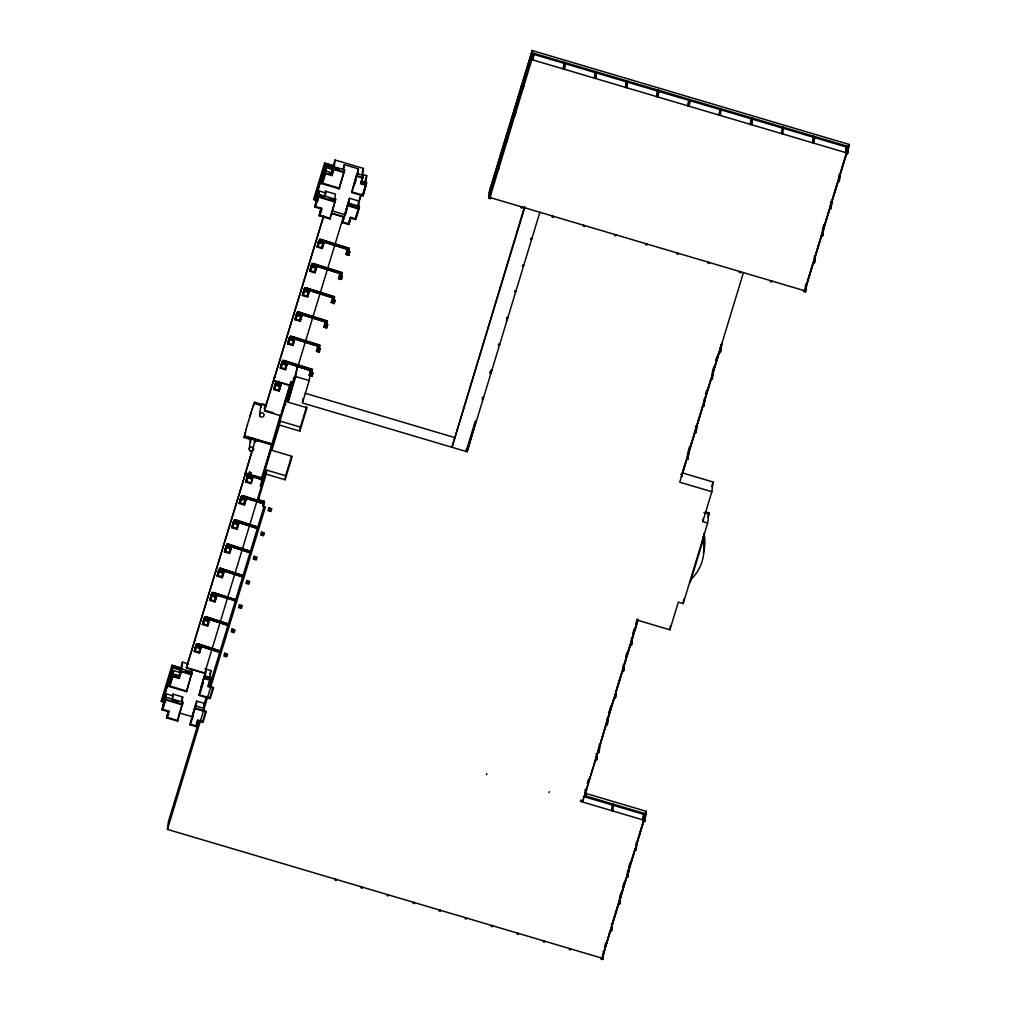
<?xml version="1.0" encoding="UTF-8"?>
<svg xmlns="http://www.w3.org/2000/svg" width="1010" height="1010" viewBox="0 0 1010 1010"><rect width="100%" height="100%" fill="white"/><g stroke="black" fill="none" stroke-linecap="round" stroke-linejoin="round"><path stroke-width="1.5" d="M165.741 702.228L162.799 700.662L172.963 667.206L180.525 669.441M161.979 709.828L165.501 697.026L182.924 702.19L177.545 721.115L166.587 717.87L168.455 711.747L161.979 709.828L166.448 693.87L172.925 695.789M177.735 720.483L167.433 717.428L169.289 711.305L162.812 709.386L163.077 707.278M163.254 705.952L163.582 703.301M162.812 709.386L165.678 699.955L166.448 693.87M179.048 675.627L172.584 673.708L172.306 675.816L178.783 677.735L181.131 668.797L192.077 672.041L186.484 691.673L169.061 686.51L173.531 670.552L180.007 672.471L179.679 675.122M172.016 665.249L180.929 668.09L172.016 665.249L161.032 701.407L163.986 702.48M186.673 691.042L169.895 686.068L170.172 683.972M170.336 682.646L170.665 679.982M166.587 717.87L168.342 710.863M162.711 701.331L172.963 667.206M167.698 715.32L168.077 712.328M169.895 686.068L172.773 676.637L173.531 670.552M172.42 699.766L173.139 694.148L182.659 696.976L181.952 702.594M180.55 669.251L180.436 670.11L172.874 667.862M178.783 677.735L181.131 668.797M181.585 669.617L182.52 662.156L188.504 663.923M177.545 721.115L177.81 719.006M603.084 951.483L604.081 951.887L602.768 959.5L600.697 958.894L601.013 957.884L167.445 829.399L168.455 821.496L199.109 720.559M186.484 691.673L192.077 672.041M191.117 672.445L191.534 669.125L203.338 672.811M194.21 651.513L195.915 645.213L201.129 646.753L200.977 647.953L199.424 653.053L194.21 651.513L195.915 645.213M200.157 647.258L200.472 644.809L196.748 643.711L196.293 647.359L200.005 648.471L198.907 652.094L195.182 650.995L195.334 649.796M197.581 645.213L197.758 643.761L220.786 651.197L197.758 643.812M202.417 624.508L204.121 618.208L209.335 619.749L209.184 620.961L207.631 626.048L202.417 624.508L204.121 618.208M195.384 705.876L195.119 707.985L206.368 711.318L203.01 722.403L198.023 720.925L196.281 726.67L190.006 724.801L195.384 705.876L203.843 708.389M199.424 653.053L201.129 646.753M203.389 624.003L204.5 620.367L208.211 621.466L207.1 625.102L203.389 624.003L203.54 622.791M191.294 722.314L192.001 716.696L196.723 701.142L204.361 703.402L203.578 710.484M204.651 619.168L204.954 616.706L208.666 617.817M205.787 618.208L205.964 616.756L228.992 624.205L205.964 616.82M196.016 706.76L196.723 701.142M209.752 600.382L211.481 593.981L216.695 595.534L216.544 596.733L214.953 601.935L209.752 600.382L211.481 593.981M198.945 695.372L204.538 675.728L210.825 677.596L208.615 686.093L213.59 687.558L210.206 698.705L198.945 695.372L204.538 675.728M207.631 626.048L209.335 619.749M211.999 594.941L212.315 592.491L216.026 593.59L214.461 600.874L210.749 599.776L211.847 596.14L215.572 597.238M196.281 726.67L197.859 720.256M213.148 593.994L213.325 592.542L236.353 599.978L213.325 592.592L212.921 593.918M217.112 576.154L218.842 569.754L224.043 571.306L223.892 572.506L222.314 577.707L217.112 576.154L218.842 569.754M218.943 570.688L219.675 568.264L223.387 569.362L221.821 576.647L218.109 575.548L218.564 571.9M214.953 601.935L216.695 595.534M219.359 570.713L219.675 568.264M220.496 569.766L220.685 568.314L222.048 568.718L221.859 570.17M224.46 551.94L226.202 545.539L231.404 547.079L231.252 548.278L229.674 553.48L224.46 551.94L226.202 545.539M230.747 545.135L227.035 544.037L226.568 547.685L230.28 548.796L229.182 552.419L225.47 551.321L225.621 550.122M208.615 686.093L210.825 677.596M222.314 577.707L222.465 576.508M204.942 668.797L210.926 670.577L209.979 678.038L205.169 676.612L205.876 670.994L200.939 687.255M227.629 545.476L228.045 544.087L251.061 551.523L228.033 544.137L227.856 545.539M210.787 686.737L211.671 678.935L213.16 679.376M231.82 527.712L233.55 521.312L238.764 522.852L238.612 524.051L237.034 529.253L231.82 527.712L233.55 521.312M234.08 522.258L234.396 519.809L238.107 520.908L237.792 523.369M235.216 521.312L235.406 519.86L258.421 527.296L235.393 519.91M200.081 646.198L220.382 652.523L200.535 646.135L200.939 644.809M239.181 503.485L240.91 497.084L246.124 498.624L245.973 499.836L244.395 505.025L239.181 503.485L240.91 497.084M240.342 501.667L241.756 495.582L245.468 496.693L245.001 500.341L243.902 503.977L240.191 502.879L241.289 499.243L245.001 500.341M237.034 529.253L238.764 522.852M254.684 442.367L255.568 439.451L272.208 444.375L261.943 478.588L245.304 473.652L252.033 451.116M242.577 497.084L242.766 495.632L244.117 496.036L243.94 497.488M249.23 449.122L250.328 440.423M245.708 482.01L247.412 475.71L252.727 477.288L252.576 478.488L251.023 483.588L245.708 482.01L247.412 475.71M243.902 503.977L244.054 502.778M250.392 482.603L246.68 481.505L246.831 480.293M208.287 619.206L228.588 625.531L208.729 619.13L209.133 617.804M244.395 505.025L246.124 498.624M246.68 481.505L248.245 474.208L251.957 475.319L251.654 477.768M250.581 474.915L250.884 472.503L249.533 472.099L248.889 475.255L245.114 474.485L186.358 667.926L204.74 673.241M249.066 475.71L249.533 472.099M245.304 473.652L255.568 439.451M215.648 594.978L235.974 601.101M251.023 483.588L252.727 477.288M259.62 414.895L260.719 406.197M222.995 570.751L243.296 577.076L231.871 573.314M220.672 568.365L243.7 575.75L222.011 568.983L221.607 570.322M230.356 546.524L250.657 552.849L232.098 546.865M167.445 829.399L265.39 507.007L263.017 506.3L264.481 501.49L258.396 499.685L259.052 494.458M261.943 478.588L262.019 477.919L252.942 475.23M274.556 377.361L274.632 376.692L264.898 408.772M273.798 389.544L275.528 383.144L280.843 384.722L280.692 385.921L279.113 391.123L273.798 389.544L275.528 383.144M299.882 431.131L300.387 427.104L279.985 421.056L279.48 425.096L299.882 431.131L306.989 407.75L288.027 402.131L292.925 383.661L291.473 383.232L260.226 486.088L261.678 486.517L261.83 485.318M274.922 387.827L275.225 385.378M275.869 385.403L279.581 386.502L278.482 390.138L274.77 389.027L276.336 381.742L280.048 382.841L279.732 385.302M237.716 522.309L258.017 528.634L238.171 522.233L238.575 520.908M266.148 474.144L266.665 470.117L285.615 475.735L285.11 479.763L266.148 474.144L258.396 499.685M268.597 456.684L268.673 456.015M280.288 368.17L282.017 361.769L287.231 363.31L287.08 364.522L285.502 369.71L280.288 368.17L282.017 361.769M263.017 506.3L263.724 500.682M278.52 383.648L278.823 381.237M271.589 445.132L280.641 414.201M272.208 444.375L272.119 445.044L255.492 440.12M282.522 362.83L282.825 360.368L286.537 361.479M279.113 391.123L280.843 384.722M285.11 479.763L292.218 456.368L271.816 450.321L272.321 446.294M287.648 343.943L289.378 337.542L294.592 339.082L294.44 340.294L292.862 345.496L287.648 343.943L289.378 337.542M285.502 369.71L287.231 363.31M323.642 215.963L264.368 410.893L281.007 415.83L281.083 415.16M292.37 338.047L292.559 336.595L291.196 336.204M295.008 319.716L296.738 313.315L301.952 314.868L301.801 316.067L300.223 321.268L295.008 319.716L296.738 313.315M292.332 344.536L293.443 340.9L289.718 339.802L288.62 343.438L292.332 344.536L292.483 343.337M300.955 315.474L301.258 313.024L297.546 311.926L297.079 315.575L300.791 316.673L299.692 320.309L295.981 319.21L296.435 315.562M292.862 345.496L294.592 339.082M293.443 340.9L293.897 337.252L290.186 336.153L288.772 342.238L289.504 339.815M316.004 203.098L316.345 200.447L313.567 199.298L316.509 200.169M299.73 313.832L299.919 312.38L298.556 311.976M302.369 295.501L304.098 289.1L309.312 290.64L309.161 291.839L307.583 297.041L302.369 295.501L304.098 289.1M299.692 320.309L299.844 319.109M291.625 386.047L291.701 385.378L288.229 396.816M318.276 200.106L315.335 198.541L325.498 165.084L333.06 167.319L332.151 170.677M303.341 294.983L304.439 291.347L308.151 292.458L307.053 296.082L303.341 294.983L303.492 293.784M300.223 321.268L301.952 314.868M314.741 206.974L318.251 194.16L335.673 199.323L330.081 218.968L319.135 215.723L321.205 208.893L314.741 206.974L319.21 191.004L325.687 192.923M304.906 287.698L304.591 290.148L308.302 291.246L308.618 288.797L304.906 287.698L303.795 291.334M292.925 383.661L293.695 377.551M288.027 402.131L295.791 376.591L297.066 366.453L310.474 370.43L309.199 380.568L302.394 402.952L467.112 451.76L539.858 212.289M330.283 218.337L319.981 215.281L322.051 208.451L315.575 206.532L318.44 197.101L319.21 191.004M307.091 289.605L307.267 288.153L305.916 287.749M309.729 271.273L311.421 264.974L316.635 266.514L316.483 267.713L314.943 272.814L309.729 271.273L311.421 264.974M307.583 297.041L309.312 290.64M331.81 172.761L325.334 170.841L325.069 172.95L331.545 174.869L333.666 166.65L344.625 169.895L339.246 188.82L321.824 183.656L326.293 167.698L332.77 169.617L332.265 173.594L329.677 172.824M333.388 165.754L324.551 163.14L333.376 165.943M312.267 263.471L311.951 265.92L315.663 267.019L315.978 264.57L312.267 263.471L311.156 267.107M323.086 179.78L323.427 177.129M319.135 215.723L321.066 208.148M315.246 199.21L325.498 165.084M320.246 213.173L320.625 210.181M339.436 188.188L322.657 183.214L325.523 173.783L326.293 167.698M314.451 265.377L314.628 263.926L313.277 263.522M317.089 247.046L318.781 240.746L323.995 242.286L323.844 243.486L322.291 248.586L317.089 247.046L318.781 240.746M318.062 246.541L319.16 242.905L322.872 244.003L321.773 247.639L318.062 246.541L318.516 242.88M314.943 272.814L316.635 266.514M319.627 239.244L319.311 241.706L323.023 242.804L323.339 240.342L319.627 239.244L318.882 241.668M325.182 196.912L325.889 191.294L335.421 194.109L334.714 199.727M321.811 241.15L321.988 239.698L320.637 239.294M321.773 247.639L321.925 246.44M302.583 401.5L302.95 398.597M322.291 248.586L322.442 247.387M333.073 167.13L332.972 167.988L325.409 165.754M331.545 174.869L333.666 166.65M334.121 167.471L335.067 160.009L363.461 168.43L362.527 175.891M309.085 375.467L310.019 372.046L312.911 372.905L311.976 376.326L309.161 374.887M310.019 372.046L312.835 373.498M310.146 374.356L311.042 369.168L285.161 361.1M311.042 369.168L310.487 373.612L311.837 374.016L311.433 375.341L310.083 374.937L310.55 373.031M330.081 218.968L330.358 216.86M311.686 373.41L312.431 369.382L285.186 360.898M311.913 373.435L312.431 369.382M311.976 376.326L312.911 372.905M316.446 351.24L319.337 352.099L316.446 351.24L317.38 347.831L320.271 348.69L319.337 352.099M317.38 347.831L320.195 349.271M317.443 350.723L317.834 349.384L319.198 349.788L318.794 351.127L317.443 350.723L318.402 344.94L292.521 336.873M317.91 348.803L318.402 344.94M339.246 188.82L339.512 186.711M319.034 349.182L319.779 345.167L292.546 336.671M319.274 349.208L319.779 345.167M323.806 327.013L326.697 327.871L323.806 327.013L324.74 323.604L327.631 324.462L326.697 327.871M343.652 170.299L344.359 164.68L358.424 168.847L357.717 174.465M324.74 323.604L327.556 325.043M325.27 324.576L325.763 320.713L299.882 312.645M326.634 324.98L327.139 320.94L299.907 312.443L299.478 313.984M331.166 302.785L332.088 299.377L334.992 300.235L334.058 303.644L331.23 302.205M332.088 299.377L334.916 300.816M332.391 300.399L333.123 296.486L307.242 288.431M333.123 296.486L332.555 300.942L333.919 301.346L333.515 302.672L332.151 302.268L332.631 300.349M342.541 222.655L348.134 203.023L359.396 206.356L359.131 208.464L355.747 219.612L350.773 218.135L348.829 224.523L342.541 222.655L348.134 203.023M333.755 300.74L334.499 296.713L307.267 288.229M344.183 217.352L349.485 198.276L359.27 201.179L358.563 206.798M333.919 301.346L334.499 296.713M334.058 303.644L334.992 300.235M338.514 278.571L341.405 279.429L338.514 278.571L339.448 275.149L342.34 276.008L341.405 279.429M339.448 275.149L342.276 276.589M349.485 198.276L348.778 203.894L357.161 206.381M339.916 276.715L341.279 277.119L340.875 278.444L339.512 278.04L340.484 272.271L314.602 264.203M340.484 272.271L339.512 278.04M341.115 276.513L341.86 272.485L314.628 264.001M351.707 192.519L357.085 173.581L363.36 175.45L361.353 183.29L366.327 184.767L362.969 195.852L351.707 192.519L357.085 173.581M341.355 276.538L341.86 272.485M353.349 187.203L358.424 168.847M348.829 224.523L350.647 217.302M345.874 254.343L348.766 255.202L345.874 254.343L346.809 250.922L349.7 251.78L348.766 255.202M346.809 250.922L349.624 252.374M346.872 253.813L347.276 252.487L348.639 252.891L348.235 254.217L346.948 253.232M347.352 251.907L347.844 248.043L321.95 239.976M348.475 252.285L349.22 248.258L321.975 239.774L321.584 241.024M348.715 252.311L349.22 248.258M361.353 183.29L363.36 175.45M362.969 195.852L366.592 182.659L361.618 181.181M361.719 174.162L366.706 175.639L365.759 183.1L360.785 181.623M366.327 184.767L366.592 182.659M490.986 197.796L490.671 198.806L488.613 198.2L489.598 190.398L532.093 50.5L848.993 144.405L847.39 154.227L846.367 153.911L846.708 151.121M489.231 196.18L489.938 190.587L490.961 190.89L490.254 196.483L489.231 196.18L488.613 198.2M506.452 136.211L505.745 141.804L506.78 142.107M467.112 451.76L476.101 420.513M507.134 139.304L507.487 136.514M515.188 113.6L515.719 109.408L514.683 109.105L513.976 114.698L515.012 115.001M521.425 86.936L521.703 84.726M532.093 50.5L531.108 58.302L533.179 58.908L532.863 59.918L533.886 53.315L533.179 58.908M563.504 67.897L564.211 62.304L563.201 68.907L563.504 67.897L564.539 68.2L564.236 69.21L564.943 63.63M564.539 68.2L565.246 62.62M594.688 77.139L595.395 71.546L594.385 78.149L594.688 77.139L595.723 77.442L595.42 78.452L596.43 71.862L595.723 77.442M625.872 86.38L626.579 80.787L625.569 87.39L625.872 86.38L626.907 86.683L626.604 87.693L627.614 81.09L626.907 86.683M657.056 95.622L657.762 90.029L656.753 96.632L657.056 95.622L658.091 95.925L657.788 96.935L658.798 90.332L658.091 95.925M603.374 957.48L602.377 957.076L643.951 820.208L582.593 802.016L582.947 799.226M584.651 795.602L645.996 813.908M584.474 795.817L585.51 796.12L586.217 790.527L585.181 790.224M585.813 795.11L586.52 789.517L585.497 789.214L584.79 794.807L585.813 795.11L585.51 796.12M596.014 756.2L595.66 758.99L596.695 759.305L596.392 760.315L595.357 760M596.392 760.315L597.099 754.722L596.064 754.419M596.695 759.305L597.402 753.712L596.367 753.409M598.804 746.44L598.324 750.241L599.359 750.544L598.741 752.564L597.705 752.261M598.741 752.564L599.271 748.372M599.359 750.544L600.066 744.951L599.031 744.648M606.997 719.246L606.467 723.438L607.502 723.741L607.187 724.751L606.164 724.448M607.187 724.751L607.894 719.17M607.502 723.741L608.197 718.161L607.174 717.857M688.239 104.863L688.946 99.27L687.936 105.873L688.239 104.863L689.274 105.166L688.971 106.176L689.981 99.573L689.274 105.166M614.913 693.996L614.56 696.799L615.595 697.102L615.279 698.112L614.257 697.796M615.279 698.112L615.986 692.519L622.716 670.4M615.595 697.102L616.302 691.509L615.267 691.206M623.183 665.956L622.652 670.148L623.688 670.451L623.385 671.461L622.349 671.158M623.385 671.461L624.092 665.868L630.808 643.749M623.688 670.451L624.395 664.858L623.359 664.555M631.275 639.305L630.745 643.496L631.78 643.799L631.477 644.809L630.442 644.506M631.477 644.809L632.184 639.229L638.219 619.357M631.78 643.799L632.487 638.219L631.452 637.903M602.377 957.076L602.856 953.276M602.768 959.5L603.298 955.308M610.987 927.104L610.633 929.894L611.669 930.197L611.353 931.207L610.33 930.904M611.353 931.207L612.06 925.627L628.536 871.415L627.5 871.112M611.669 930.197L612.376 924.617L611.34 924.314M619.218 899.998L618.865 902.801L619.9 903.104L619.597 904.114L618.562 903.811M619.597 904.114L620.291 898.521L619.269 898.218M719.423 114.105L720.13 108.512L719.12 115.115L719.423 114.105L720.458 114.408L720.155 115.418L721.165 108.815L720.862 109.825M619.9 903.104L620.607 897.511L619.572 897.208L620.898 892.853M626.793 876.705L627.829 877.008L628.536 871.415M627.829 877.008L628.839 870.405L644.077 820.259M635.025 849.599L636.06 849.902L637.07 843.312L636.035 843.009M687.28 456.583L687.633 453.78M686.8 458.982L687.835 459.285L688.542 453.705M687.835 459.285L688.845 452.695L687.81 452.392M643.635 814.312L642.928 819.893L643.938 813.303L643.635 814.312L583.3 796.436M643.648 821.218L644.683 821.521L645.39 815.928M644.683 821.521L646.324 811.333L585.989 793.456M582.593 802.016L637.802 620.279L669.92 629.798L670.438 625.644M695.739 427.142L695.208 431.333L696.231 431.636L695.928 432.646L694.893 432.343M695.928 432.646L696.635 427.053M696.231 431.636L696.938 426.043L695.915 425.74M703.831 400.49L703.301 404.682L704.336 404.985L704.02 405.995L702.998 405.692M704.02 405.995L705.031 399.392L704.008 399.089M711.57 376.642L711.924 373.839M669.92 629.798L678.316 602.137L683.189 603.589L683.757 599.082M711.091 379.04L712.113 379.343L712.82 373.763M712.113 379.343L713.136 372.753L712.1 372.45M683.189 603.589L707.656 523.041L708.944 512.903L705.283 511.817M720.193 347.427L719.84 350.23L720.875 350.533L720.256 352.553L719.234 352.238M720.256 352.553L721.582 344.94L720.547 344.637M720.875 350.533L721.86 342.731M750.607 123.346L751.314 117.753L750.304 124.356L750.607 123.346L751.642 123.649L751.339 124.659L752.349 118.056L751.642 123.649M707.656 523.041L702.783 521.589L703.162 518.584M690.183 582.555L702.442 542.181L703.162 536.499M702.783 521.589L711.861 491.719L713.085 482.01L682.432 472.933M812.974 141.829L813.681 136.236L812.671 142.839L812.974 141.829L814.01 142.132L813.706 143.142L814.716 136.539L814.01 142.132M803.745 290.476L803.442 291.486L805.513 292.105L806.22 286.512L805.185 286.209M805.513 292.105L806.826 284.492L813.808 261.527M814.035 258.699L813.681 261.489L814.716 261.792L814.413 262.802L813.378 262.499M814.413 262.802L815.108 257.222L838.047 181.712M814.716 261.792L815.423 256.212L814.388 255.896M822.266 231.593L821.913 234.383L822.948 234.699L822.645 235.709L821.61 235.393M822.645 235.709L823.352 230.116L822.317 229.813M822.948 234.699L823.655 229.106L822.62 228.803L823.945 224.447M829.841 208.3L830.876 208.603L831.583 203.01L830.548 202.707M831.179 207.593L831.886 202L830.851 201.697L830.144 207.29L831.179 207.593L830.876 208.603M839.083 174.591L838.376 180.184L839.411 180.487L839.108 181.497L838.073 181.194M839.108 181.497L839.638 177.305M839.411 180.487L840.118 174.907M845.938 151.588L846.645 146.008L845.635 152.598L845.938 151.588L848.009 152.207M847.39 154.227L848.716 146.614L531.816 52.709L489.32 192.607L490.355 192.91L531.79 56.497M246.314 428.884L244.142 437.469L245.43 432.204M244.142 437.456L251.351 439.59M253.245 406.083L254.709 402.106L254.368 403.28M271.488 446.218L271.627 445.789M281.777 412.358L282.017 411.537L281.803 412.295M282.143 410.679L281.866 411.613L282.207 410.439M246.099 429.515L247.412 424.995M247.261 425.336L248.624 420.766M248.574 420.816L251.275 411.916M313.542 199.488L324.551 163.14M254.81 402.321L266.362 405.717M169.061 686.51L172.306 675.816M321.824 183.656L325.069 172.95M163.494 705.939L165.135 700.549M170.576 682.621L172.218 677.23M316.256 203.073L317.481 199.033M179.389 672.471L182.52 662.156M324.765 193.92L325.662 190.966M331.937 170.324L335.067 160.009M172.319 696.837L173.139 694.148M179.553 673.014L180.954 667.9M179.919 675.084L181.169 670.981M186.358 667.926L245.291 474.132M291.991 386.009L273.609 380.694L323.377 217.112M195.65 647.347L196.748 643.711M203.856 620.342L204.954 616.706M211.216 596.115L212.315 592.491M225.924 547.673L227.035 544.037M233.285 523.445L234.396 519.809M247.134 477.844L248.245 474.208M275.604 384.166L276.336 381.742M281.727 364.004L282.825 360.368M296.814 314.35L297.546 311.926M195.182 650.995L196.293 647.359M218.109 575.548L219.208 571.913L222.932 573.011M225.47 551.321L226.568 547.685M295.981 319.21L297.079 315.575M197.354 645.15L197.758 643.761M205.56 618.145L205.964 616.756M220.268 569.691L220.685 568.314M234.989 521.248L235.406 519.86M242.35 497.021L242.766 495.632L264.645 502.513M181.371 701.218L182.659 696.976M250.884 472.503L250.48 473.829L249.129 473.425M343.072 168.923L344.359 164.68M198.718 645.491L199.121 644.165M299.515 313.706L299.919 312.38M321.559 241.302L321.975 239.774M178.24 717.605L182.924 702.19M199.727 647.233L200.472 644.809M222.655 571.786L223.387 569.362M251.225 477.743L251.957 475.319M279.315 385.264L280.048 382.841M300.525 315.448L301.258 313.024M307.886 291.221L308.618 288.797M322.594 242.766L323.339 240.342M330.8 215.395L335.673 199.323M339.941 185.31L344.625 169.895M216.089 594.915L216.493 593.577M223.854 569.362L223.45 570.688L227.326 571.887M230.81 546.46L231.214 545.135M245.935 496.68L245.531 498.006L249.394 499.218M301.725 313.024L301.321 314.35L325.233 321.799M309.085 288.797L308.681 290.123L331.091 297.104M222.869 575.208L224.043 571.306M229.825 552.281L231.404 547.079M322.834 246.112L323.995 242.286M261.009 479.977L271.905 444.349L244.508 436.232M282.257 410.009L290.893 381.616M281.007 415.83L291.271 381.628M271.816 450.321L279.48 425.096M287.282 400.339L292.635 382.714M204.563 673.594L263.32 480.154M291.814 386.363L343.4 216.796L332.176 213.299M261.678 486.517L266.665 470.117M190.006 724.801L195.119 707.985M192.152 719.486L193.44 715.244M200.232 692.873L203.376 682.52M345.622 214.246L346.973 209.815M354.712 184.363L356 180.121M209.764 674.402L210.926 670.577M362.161 172.723L363.461 168.43M203.629 705.674L206.469 696.458M210.787 681.838L264.166 506.086M220.382 652.523L220.811 650.995M228.588 625.531L229.018 624.003M235.949 601.303L236.378 599.776M243.296 577.076L243.726 575.548M250.657 552.849L251.086 551.321M258.017 528.634L258.446 527.094M210.863 685.26L211.052 684.628L208.881 683.985M357.83 204.828L360.936 194.614M364.926 181.472L366.706 175.639M359.27 201.179L361.378 194.236M356.012 217.504L359.396 206.356M325.763 320.713L325.359 322.038L300.866 314.413M347.844 248.043L347.44 249.369L322.947 241.743M326.735 322.266L327.139 320.94M326.773 327.291L327.631 324.462M341.481 278.836L342.34 276.008M348.841 254.608L349.7 251.78M285.615 475.735L291.385 456.735M300.387 427.104L306.611 406.639M521.312 206.785L521.009 207.795L522.044 208.098L522.347 207.088M524.594 206.431L451.95 447.266L524.695 207.795M335.421 879.18L335.105 880.19L336.141 880.493L336.444 879.483M482.288 400.162L483.159 397.258M491.201 370.796L491.504 369.786L491.15 372.652L490.115 372.337L489.812 373.347L490.835 373.662M506.515 320.385L507.437 317.367M552.495 216.026L552.192 217.036L553.227 217.339L553.53 216.329M361.441 886.894L361.138 887.904L362.161 888.207L362.476 887.197M583.679 225.268L583.376 226.278L584.411 226.581L584.714 225.571M387.461 894.595L387.158 895.605L388.194 895.92L388.497 894.91M614.863 234.509L614.56 235.519L615.595 235.822L615.898 234.812M413.494 902.309L413.191 903.319L414.214 903.622L414.529 902.624M439.514 910.023L439.211 911.033L440.246 911.336L440.549 910.326M646.047 243.751L645.744 244.761L646.779 245.064L647.082 244.054M486.466 774.822L486.82 773.635M465.547 917.736L465.231 918.746L466.266 919.049L466.57 918.039M677.23 252.992L676.927 254.002L677.962 254.305L678.265 253.295M491.567 925.45L491.264 926.46L492.299 926.763L492.602 925.753M708.414 262.234L708.111 263.244L709.146 263.547L709.449 262.537M549.036 792.648L549.339 791.638M517.587 933.164L517.284 934.174L518.319 934.477L518.622 933.467M782.194 128.005L782.497 126.995L781.487 133.598L781.79 132.588L782.826 132.891L782.523 133.901L783.533 127.298L783.23 128.308M739.598 271.475L739.295 272.485L740.33 272.788L740.633 271.778M587.252 783.419L588.577 779.063M608.55 713.325L610.835 705.788M625.657 657.018L627.021 652.498M632.778 633.56L634.103 629.205M635.858 623.397L637.184 619.042M688.277 450.877L689.653 446.357M705.384 394.569L706.747 390.049M712.53 371.011L713.843 366.718M715.585 360.987L716.885 356.681M606.151 723.413L599.448 746.971L614.623 697.039M607.515 718.905L613.903 697.91M615.721 691.913L622.097 670.918M623.46 666.423L630.303 643.926M631.667 639.418L637.588 619.925M682.217 473.21L685.866 461.216M688.138 453.717L694.981 431.219M696.344 426.712L702.72 405.717M704.551 399.72L710.926 378.725M712.744 372.728L719.12 351.733M720.496 347.225L721.405 344.233M743.423 272.599L679.755 482.199L711.861 491.719M585.106 794.125L599.044 748.322M719.221 352.692L681.485 476.922L681.763 474.713L680.74 474.397M543.62 940.878L543.317 941.888L544.34 942.191L544.655 941.181M770.781 280.717L770.478 281.727L771.514 282.03L771.817 281.02M612.262 805.02L612.578 804.01L611.555 810.601L611.871 809.591L612.893 809.894L612.59 810.904L613.6 804.313L613.297 805.323M569.64 948.579L569.337 949.589L570.372 949.905L570.675 948.895M711.722 486.492L713.085 482.01M707.606 517.284L708.944 512.903M604.409 947.128L605.735 942.759M622.652 887.058L623.978 882.715M628.687 867.211L630.013 862.856M610.204 930.26L603.475 953.907L610.734 930.008M611.568 925.753L618.436 903.167M619.799 898.647L626.2 877.576M628.952 868.549L634.431 850.483M635.808 845.963L643.585 820.372M644.948 815.853L646.324 811.333M806.498 284.302L813.353 261.741M814.716 257.222L821.572 234.661M822.481 231.656L829.336 209.095M830.712 204.575L837.568 182.015M839.853 174.49L846.254 153.432M848.072 147.41L848.993 144.405M839.815 175.917L847.213 151.55M636.06 849.902L636.363 848.892L635.328 848.589M249.912 416.499L252.487 408.128M252.298 408.911L254.267 403.053M255.29 403.041L260.555 405.275M281.348 412.282L281.853 411.6M343.4 216.796L332.025 213.666M253.321 439.792L252.98 438.921M254.394 440.499L257.323 440.953M532.548 54.022L847.377 147.321M532.232 55.032L531.209 54.729L530.502 60.322L531.525 60.625M498.22 163.317L499.256 163.62L498.549 169.2L497.513 168.897L498.523 162.307L499.559 162.61L498.852 168.19L497.816 167.887M814.085 256.906L815.108 257.222M806.826 284.492L805.791 284.189L805.084 289.782L806.119 290.085M335.484 167.875L339.575 169.087M333.401 168.758L344.359 172.003M356.82 175.689L363.095 177.558M344.158 172.634L333.856 169.579L332 175.702L325.523 173.783M356.618 176.321L362.262 178L360.519 183.732L365.494 185.209L362.514 195.031L351.897 191.875M531.866 238.6L530.831 238.297L530.528 239.307L531.563 239.61M318.705 194.993L323.882 196.521M329.273 198.111L333.351 199.323M317.986 196.268L335.408 201.432M347.869 205.131L359.131 208.464M318.44 197.101L335.219 202.063M347.68 205.762L358.298 208.906L355.293 218.779L350.319 217.302L348.374 223.69L342.743 222.023M523.773 265.251L522.738 264.948L522.435 265.958L523.47 266.261M331.886 210.8L344.536 214.549M515.971 290.918L514.948 290.602L514.633 291.612L515.668 291.928M318.63 241.945L323.844 243.486M507.828 317.708L506.805 317.405L506.49 318.415L507.525 318.718M711.394 378.03L712.429 378.333M311.269 266.173L316.483 267.713M499.735 344.359L498.713 344.056L498.397 345.066L499.432 345.37M303.947 290.299L309.161 291.839M491.643 371.011L490.608 370.695L490.305 371.705L491.34 372.021M296.587 314.527L301.801 316.067M289.226 338.741L294.44 340.294M483.55 397.65L482.515 397.347L482.212 398.357L483.247 398.66M687.103 457.972L688.138 458.275M283.835 360.418L285.199 360.822L285.009 362.274L283.659 361.87M281.866 362.969L287.08 364.522M476.19 421.877L475.154 421.574L466.077 451.457L466.443 448.591L467.478 448.894M295.791 376.591L309.199 380.568M275.377 384.343L280.692 385.921M305.184 393.256L455.346 437.759M703.919 512.575L708.805 514.027M284.53 404.189L285.981 404.619M254.432 403.432L261.666 405.616M265.958 410.679L273.521 412.913M702.442 542.181L702.783 539.466A43.354 42.458 7.2 0 1 690.524 579.841M244.584 435.853L271.98 443.971M245.38 472.983L248.409 473.879M247.261 476.909L252.576 478.488M247.778 477.869L251.49 478.967M240.759 498.284L245.973 499.836M233.398 522.511L238.612 524.051M226.051 546.738L231.252 548.278M218.69 570.966L223.892 572.506M211.33 595.18L216.544 596.733M203.969 619.408L209.184 620.961M195.763 646.413L200.977 647.953M208.982 676.965L212.719 678.063M185.663 670.829L189.754 672.041M180.866 670.905L191.812 674.15M204.273 677.836L210.547 679.705M191.622 674.781L181.32 671.726L179.237 678.556L172.773 676.637M204.083 678.467L209.714 680.147L207.77 686.535L212.757 687.999L209.752 697.885L199.134 694.741M173.038 674.528L178.214 676.069M643.231 818.883L645.289 819.501M173.783 700.17L177.874 701.382M165.223 699.122L182.659 704.286M165.678 699.955L182.457 704.929M194.917 708.616L205.535 711.76L202.555 721.582L197.569 720.105L195.826 725.836L190.196 724.17M179.351 712.946L192.001 716.696M628.839 870.405L627.803 870.102L627.096 875.695L628.132 875.998M324.69 242.072L347.314 249.116M317.329 266.299L341.456 273.811M315.587 265.958L340.08 273.596M308.227 290.186L332.719 297.824M295.248 338.969L319.375 346.493M293.519 338.64L317.998 346.266M287.9 363.196L302.987 367.905M304.502 368.372L310.512 370.241M286.158 362.868L310.638 370.493M273.786 380.341L276.21 381.098M277.422 381.464L278.773 381.894M280.25 382.348L290.526 385.555M250.278 475.685L262.032 479.346M245.114 474.485L247.538 475.243M251.654 476.518L261.868 479.699M244.092 496.314L264.115 502.551M250.695 499.622L252.513 500.19M256.83 501.528L264.241 503.838M245.077 498.081L263.711 503.889M228.614 572.291L230.431 572.859M186.534 667.572L190.284 668.746M244.925 436.863L251.604 439.703M703.995 533.242A43.354 42.458 7.2 0 1 703.414 552.672M260.984 407.295A2.235 2.184 7.2 0 1 261.893 404.341A2.235 2.184 7.2 0 1 264.923 405.237A2.235 2.184 7.2 0 1 264.014 408.204M250.934 441.989A2.235 2.184 7.2 0 1 251.023 438.895A2.235 2.184 7.2 0 1 254.179 438.997A2.235 2.184 7.2 0 1 254.091 442.09M506.755 135.201L506.048 140.794L507.083 141.097L507.79 135.504L506.755 135.201M514.986 108.095L514.292 113.688L515.315 113.991L516.022 108.398L514.986 108.095M522.915 82.012L522.208 87.592L523.243 87.895L523.95 82.315L522.915 82.012M523.231 81.002L522.524 86.582L523.546 86.885L524.253 81.305L523.231 81.002M233.929 523.47L232.83 527.094L236.542 528.205L237.64 524.569L233.929 523.47M282.371 364.029L281.26 367.665L284.971 368.764L286.082 365.128L282.371 364.029M311.8 267.132L310.701 270.756L314.413 271.867L315.511 268.231L311.8 267.132M224.712 653.205L223.854 656.033L226.745 656.891L227.603 654.063L224.712 653.205M232.073 628.977L231.214 631.805L234.105 632.664L234.964 629.836L232.073 628.977M239.433 604.75L238.575 607.578L241.466 608.437L242.324 605.609L239.433 604.75M246.793 580.523L245.935 583.351L248.826 584.209L249.685 581.381L246.793 580.523M254.154 556.295L253.295 559.136L256.186 559.982L257.045 557.154L254.154 556.295M261.514 532.081L260.643 534.909L263.547 535.767L264.405 532.927L261.514 532.081M268.862 507.853L268.003 510.681L270.895 511.54L271.753 508.712L268.862 507.853M225.255 654.177L224.851 655.503L226.202 655.907L226.606 654.581L225.255 654.177M232.616 629.95L232.212 631.288L233.562 631.679L233.966 630.354L232.616 629.95M239.976 605.722L239.572 607.06L240.923 607.465L241.327 606.126L239.976 605.722M247.324 581.508L246.92 582.833L248.283 583.237L248.687 581.912L247.324 581.508M254.684 557.28L254.28 558.606L255.644 559.01L256.048 557.684L254.684 557.28M262.044 533.053L261.64 534.378L263.004 534.782L263.408 533.457L262.044 533.053M269.405 508.825L269.001 510.151L270.364 510.555L270.768 509.229L269.405 508.825M325.195 325.169L324.791 326.495L326.154 326.899L326.558 325.561L325.195 325.169M531.841 59.615L489.951 197.493L804.781 290.792L846.67 152.901L531.841 59.615M580.687 800.349L580.371 801.359L581.406 801.675L581.709 800.665L580.687 800.349M260.226 416.474A2.235 2.184 7.2 0 0 263.989 415.602A2.235 2.184 7.2 0 0 261.337 412.837A2.235 2.184 7.2 0 0 260.226 416.474M249.836 450.687A2.235 2.184 7.2 0 0 253.598 449.829A2.235 2.184 7.2 0 0 250.934 447.064A2.235 2.184 7.2 0 0 249.836 450.687"/></g></svg>
